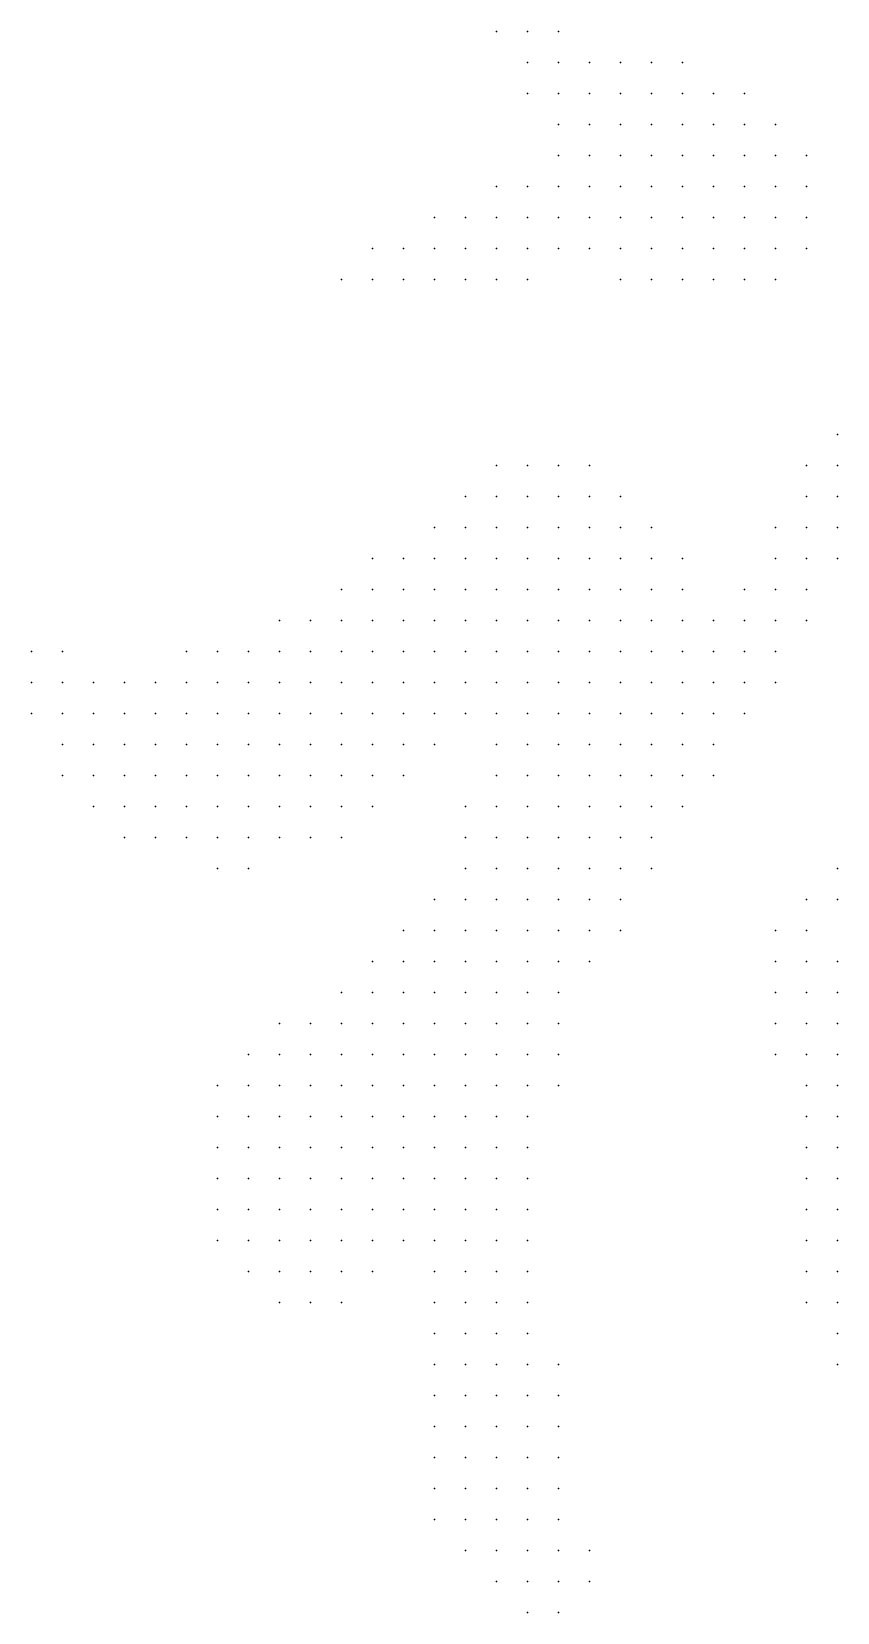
# Model space of a CAD drawing. Extents: x -6.6 to 6.5, y -11.7 to 11.6.
# Drawn here: x 0.97 to 3.57, y -11.7 to -6.6 of the extents above; entities that cross this region are included whole.
import ezdxf

# ---------------------------------------------------------------- set-up
doc = ezdxf.new("R2010")
doc.units = 0

msp = doc.modelspace()

# ---------------------------------------------------------------- linework, layer by layer
at = {"layer": 'Venus3D'}
for p in [(2.47, -6.6, -1.01), (2.47, -6.6, -0.88), (2.47, -6.6, -0.75), (2.47, -6.6, -0.62), (2.47, -6.6, -0.49), (2.57, -6.6, -1.01), (2.57, -6.6, -0.88), (2.57, -6.6, -0.75), (2.57, -6.6, -0.62), (2.57, -6.6, -0.49), (2.67, -6.6, -1.01), (2.67, -6.6, -0.88), (2.67, -6.6, -0.75), (2.67, -6.6, -0.62), (2.67, -6.6, -0.49), (2.57, -6.7, -1.01), (2.57, -6.7, -0.88), (2.57, -6.7, -0.75), (2.57, -6.7, -0.62), (2.57, -6.7, -0.49), (2.57, -6.7, -0.36), (2.67, -6.7, -1.01), (2.67, -6.7, -0.36), (2.77, -6.7, -1.01), (2.77, -6.7, -0.88), (2.77, -6.7, -0.75), (2.77, -6.7, -0.62), (2.77, -6.7, -0.49), (2.77, -6.7, -0.36), (2.87, -6.7, -1.01), (2.87, -6.7, -0.88), (2.87, -6.7, -0.75), (2.87, -6.7, -0.62), (2.87, -6.7, -0.49), (2.87, -6.7, -0.36), (2.97, -6.7, -1.01), (2.97, -6.7, -0.88), (2.97, -6.7, -0.75), (2.97, -6.7, -0.62), (2.97, -6.7, -0.49), (3.07, -6.7, -1.01), (3.07, -6.7, -0.88), (3.07, -6.7, -0.75), (3.07, -6.7, -0.62), (3.07, -6.7, -0.49), (2.57, -6.8, -1.01), (2.57, -6.8, -0.88), (2.57, -6.8, -0.75), (2.57, -6.8, -0.62), (2.57, -6.8, -0.49), (2.67, -6.8, -1.01), (2.67, -6.8, -0.36), (2.77, -6.8, -1.01), (2.77, -6.8, -0.36), (2.87, -6.8, -1.01), (2.87, -6.8, -0.36), (2.97, -6.8, -1.01), (2.97, -6.8, -0.36), (3.07, -6.8, -1.01), (3.07, -6.8, -0.36), (3.17, -6.8, -1.01), (3.17, -6.8, -0.88), (3.17, -6.8, -0.75), (3.17, -6.8, -0.62), (3.17, -6.8, -0.49), (3.17, -6.8, -0.36), (3.27, -6.8, -1.01), (3.27, -6.8, -0.88), (3.27, -6.8, -0.75), (3.27, -6.8, -0.62), (3.27, -6.8, -0.49), (2.67, -6.9, -1.01), (2.67, -6.9, -0.88), (2.67, -6.9, -0.75), (2.67, -6.9, -0.62), (2.67, -6.9, -0.49), (2.77, -6.9, -1.01), (2.77, -6.9, -0.36), (2.87, -6.9, -1.01), (2.87, -6.9, -0.36), (2.97, -6.9, -1.01), (2.97, -6.9, -0.36), (3.07, -6.9, -1.01), (3.07, -6.9, -0.36), (3.17, -6.9, -1.01), (3.17, -6.9, -0.36), (3.27, -6.9, -1.01), (3.27, -6.9, -0.36), (3.37, -6.9, -1.01), (3.37, -6.9, -0.88), (3.37, -6.9, -0.75), (3.37, -6.9, -0.62), (3.37, -6.9, -0.49), (3.37, -6.9, -0.36), (2.67, -7, -1.01), (2.67, -7, -0.88), (2.67, -7, -0.75), (2.67, -7, -0.62), (2.67, -7, -0.49), (2.77, -7, -1.01), (2.77, -7, -0.36), (2.87, -7, -1.01), (2.87, -7, -0.36), (2.97, -7, -1.01), (2.97, -7, -0.36), (3.07, -7, -1.01), (3.07, -7, -0.36), (3.17, -7, -1.01), (3.17, -7, -0.36), (3.27, -7, -1.01), (3.27, -7, -0.36), (3.37, -7, -1.01), (3.37, -7, -0.36), (3.47, -7, -1.01), (3.47, -7, -0.88), (3.47, -7, -0.75), (3.47, -7, -0.62), (3.47, -7, -0.49), (2.47, -7.1, -1.01), (2.47, -7.1, -0.88), (2.47, -7.1, -0.75), (2.47, -7.1, -0.62), (2.47, -7.1, -0.49), (2.57, -7.1, -1.01), (2.57, -7.1, -0.88), (2.57, -7.1, -0.75), (2.57, -7.1, -0.62), (2.57, -7.1, -0.49), (2.57, -7.1, -0.36), (2.67, -7.1, -1.01), (2.67, -7.1, -0.36), (2.77, -7.1, -1.01), (2.77, -7.1, -0.36), (2.87, -7.1, -1.01), (2.87, -7.1, -0.36), (2.97, -7.1, -1.01), (2.97, -7.1, -0.36), (3.07, -7.1, -1.01), (3.07, -7.1, -0.36), (3.17, -7.1, -1.01), (3.17, -7.1, -0.36), (3.27, -7.1, -1.01), (3.27, -7.1, -0.36), (3.37, -7.1, -1.01), (3.37, -7.1, -0.36), (3.47, -7.1, -1.01), (3.47, -7.1, -0.88), (3.47, -7.1, -0.75), (3.47, -7.1, -0.62), (3.47, -7.1, -0.49), (3.47, -7.1, -1.01), (3.47, -7.1, -0.36), (2.27, -7.2, -1.01), (2.27, -7.2, -0.88), (2.27, -7.2, -0.75), (2.27, -7.2, -0.62), (2.27, -7.2, -0.49), (2.37, -7.2, -1.01), (2.37, -7.2, -0.88), (2.37, -7.2, -0.75), (2.37, -7.2, -0.62), (2.37, -7.2, -0.49), (2.37, -7.2, -0.36), (2.47, -7.2, -1.01), (2.47, -7.2, -0.36), (2.57, -7.2, -1.01), (2.57, -7.2, -0.36), (2.67, -7.2, -1.01), (2.67, -7.2, -0.36), (2.77, -7.2, -1.01), (2.77, -7.2, -0.36), (2.87, -7.2, -1.01), (2.87, -7.2, -0.36), (2.97, -7.2, -1.01), (2.97, -7.2, -0.36), (3.07, -7.2, -1.01), (3.07, -7.2, -0.36), (3.17, -7.2, -1.01), (3.17, -7.2, -0.36), (3.27, -7.2, -1.01), (3.27, -7.2, -0.36), (3.37, -7.2, -1.01), (3.37, -7.2, -0.36), (3.47, -7.2, -1.01), (3.47, -7.2, -0.88), (3.47, -7.2, -0.75), (3.47, -7.2, -0.62), (3.47, -7.2, -0.49), (3.47, -7.2, -0.36), (2.07, -7.3, -1.01), (2.07, -7.3, -0.88), (2.07, -7.3, -0.75), (2.07, -7.3, -0.62), (2.07, -7.3, -0.49), (2.17, -7.3, -1.01), (2.17, -7.3, -0.88), (2.17, -7.3, -0.75), (2.17, -7.3, -0.62), (2.17, -7.3, -0.49), (2.17, -7.3, -0.36), (2.27, -7.3, -1.01), (2.27, -7.3, -0.36), (2.37, -7.3, -1.01), (2.37, -7.3, -0.36), (2.47, -7.3, -1.01), (2.47, -7.3, -0.36), (2.57, -7.3, -1.01), (2.57, -7.3, -0.36), (2.67, -7.3, -1.01), (2.67, -7.3, -0.36), (2.67, -7.3, -1.01), (2.67, -7.3, -0.88), (2.67, -7.3, -0.75), (2.67, -7.3, -0.62), (2.67, -7.3, -0.49), (2.77, -7.3, -1.01), (2.77, -7.3, -0.88), (2.77, -7.3, -0.75), (2.77, -7.3, -0.62), (2.77, -7.3, -0.49), (2.77, -7.3, -0.36), (2.87, -7.3, -1.01), (2.87, -7.3, -0.36), (2.97, -7.3, -1.01), (2.97, -7.3, -0.36), (3.07, -7.3, -1.01), (3.07, -7.3, -0.36), (3.17, -7.3, -1.01), (3.17, -7.3, -0.36), (3.27, -7.3, -1.01), (3.27, -7.3, -0.36), (3.37, -7.3, -1.01), (3.37, -7.3, -0.36), (3.47, -7.3, -1.01), (3.47, -7.3, -0.36), (3.47, -7.3, -1.01), (3.47, -7.3, -0.88), (3.47, -7.3, -0.75), (3.47, -7.3, -0.62), (3.47, -7.3, -0.49), (1.97, -7.4, -1.01), (1.97, -7.4, -0.88), (1.97, -7.4, -0.75), (1.97, -7.4, -0.62), (1.97, -7.4, -0.49), (2.07, -7.4, -1.01), (2.07, -7.4, -0.88), (2.07, -7.4, -0.75), (2.07, -7.4, -0.62), (2.07, -7.4, -0.49), (2.17, -7.4, -1.01), (2.17, -7.4, -0.88), (2.17, -7.4, -0.75), (2.17, -7.4, -0.62), (2.17, -7.4, -0.49), (2.27, -7.4, -1.01), (2.27, -7.4, -0.88), (2.27, -7.4, -0.75), (2.27, -7.4, -0.62), (2.27, -7.4, -0.49), (2.37, -7.4, -1.01), (2.37, -7.4, -0.88), (2.37, -7.4, -0.75), (2.37, -7.4, -0.62), (2.37, -7.4, -0.49), (2.47, -7.4, -1.01), (2.47, -7.4, -0.88), (2.47, -7.4, -0.75), (2.47, -7.4, -0.62), (2.47, -7.4, -0.49), (2.57, -7.4, -1.01), (2.57, -7.4, -0.88), (2.57, -7.4, -0.75), (2.57, -7.4, -0.62), (2.57, -7.4, -0.49), (2.87, -7.4, -1.01), (2.87, -7.4, -0.88), (2.87, -7.4, -0.75), (2.87, -7.4, -0.62), (2.87, -7.4, -0.49), (2.97, -7.4, -1.01), (2.97, -7.4, -0.88), (2.97, -7.4, -0.75), (2.97, -7.4, -0.62), (2.97, -7.4, -0.49), (3.07, -7.4, -1.01), (3.07, -7.4, -0.88), (3.07, -7.4, -0.75), (3.07, -7.4, -0.62), (3.07, -7.4, -0.49), (3.17, -7.4, -1.01), (3.17, -7.4, -0.88), (3.17, -7.4, -0.75), (3.17, -7.4, -0.62), (3.17, -7.4, -0.49), (3.27, -7.4, -1.01), (3.27, -7.4, -0.88), (3.27, -7.4, -0.75), (3.27, -7.4, -0.62), (3.27, -7.4, -0.49), (3.27, -7.4, -0.36), (3.37, -7.4, -1.01), (3.37, -7.4, -0.88), (3.37, -7.4, -0.75), (3.37, -7.4, -0.62), (3.37, -7.4, -0.49), (3.57, -7.9, -1.01), (3.57, -7.9, -0.88), (3.57, -7.9, -0.75), (3.57, -7.9, -0.62), (3.57, -7.9, -0.49), (2.47, -8, -1.01), (2.47, -8, -0.88), (2.47, -8, -0.75), (2.47, -8, -0.62), (2.47, -8, -0.49), (2.57, -8, -1.01), (2.57, -8, -0.88), (2.57, -8, -0.75), (2.57, -8, -0.62), (2.57, -8, -0.49), (2.57, -8, -0.36), (2.67, -8, -1.01), (2.67, -8, -0.88), (2.67, -8, -0.75), (2.67, -8, -0.62), (2.67, -8, -0.49), (2.67, -8, -0.36), (2.77, -8, -1.01), (2.77, -8, -0.88), (2.77, -8, -0.75), (2.77, -8, -0.62), (2.77, -8, -0.49), (3.47, -8, -1.01), (3.47, -8, -0.88), (3.47, -8, -0.75), (3.47, -8, -0.62), (3.47, -8, -0.49), (3.57, -8, -1.01), (3.57, -8, -0.36), (2.37, -8.1, -1.01), (2.37, -8.1, -0.88), (2.37, -8.1, -0.75), (2.37, -8.1, -0.62), (2.37, -8.1, -0.49), (2.37, -8.1, -0.36), (2.47, -8.1, -1.01), (2.47, -8.1, -0.36), (2.57, -8.1, -1.01), (2.57, -8.1, -0.36), (2.67, -8.1, -1.01), (2.67, -8.1, -0.36), (2.77, -8.1, -1.01), (2.77, -8.1, -0.36), (2.87, -8.1, -1.01), (2.87, -8.1, -0.88), (2.87, -8.1, -0.75), (2.87, -8.1, -0.62), (2.87, -8.1, -0.49), (2.87, -8.1, -0.36), (3.47, -8.1, -1.01), (3.47, -8.1, -0.88), (3.47, -8.1, -0.75), (3.47, -8.1, -0.62), (3.47, -8.1, -0.49), (3.47, -8.1, -0.36), (3.57, -8.1, -1.01), (3.57, -8.1, -0.88), (3.57, -8.1, -0.75), (3.57, -8.1, -0.62), (3.57, -8.1, -0.49), (3.57, -8.1, -0.36), (2.27, -8.2, -1.01), (2.27, -8.2, -0.88), (2.27, -8.2, -0.75), (2.27, -8.2, -0.62), (2.27, -8.2, -0.49), (2.27, -8.2, -0.36), (2.37, -8.2, -1.01), (2.37, -8.2, -0.36), (2.47, -8.2, -1.01), (2.47, -8.2, -0.36), (2.57, -8.2, -1.01), (2.57, -8.2, -0.36), (2.67, -8.2, -1.01), (2.67, -8.2, -0.36), (2.77, -8.2, -1.01), (2.77, -8.2, -0.36), (2.87, -8.2, -1.01), (2.87, -8.2, -0.36), (2.97, -8.2, -1.01), (2.97, -8.2, -0.88), (2.97, -8.2, -0.75), (2.97, -8.2, -0.62), (2.97, -8.2, -0.49), (2.97, -8.2, -0.36), (3.37, -8.2, -1.01), (3.37, -8.2, -0.88), (3.37, -8.2, -0.75), (3.37, -8.2, -0.62), (3.37, -8.2, -0.49), (3.47, -8.2, -1.01), (3.47, -8.2, -0.36), (3.57, -8.2, -1.01), (3.57, -8.2, -0.88), (3.57, -8.2, -0.75), (3.57, -8.2, -0.62), (3.57, -8.2, -0.49), (2.07, -8.3, -1.01), (2.07, -8.3, -0.88), (2.07, -8.3, -0.75), (2.07, -8.3, -0.62), (2.07, -8.3, -0.49), (2.17, -8.3, -1.01), (2.17, -8.3, -0.88), (2.17, -8.3, -0.75), (2.17, -8.3, -0.62), (2.17, -8.3, -0.49), (2.17, -8.3, -1.01), (2.17, -8.3, -0.36), (2.27, -8.3, -1.01), (2.27, -8.3, -0.36), (2.37, -8.3, -1.01), (2.37, -8.3, -0.36), (2.47, -8.3, -1.01), (2.47, -8.3, -0.36), (2.57, -8.3, -1.01), (2.57, -8.3, -0.36), (2.67, -8.3, -1.01), (2.67, -8.3, -0.36), (2.77, -8.3, -1.01), (2.77, -8.3, -0.36), (2.87, -8.3, -1.01), (2.87, -8.3, -0.36), (2.97, -8.3, -1.01), (2.97, -8.3, -0.36), (3.07, -8.3, -1.01), (3.07, -8.3, -0.88), (3.07, -8.3, -0.75), (3.07, -8.3, -0.62), (3.07, -8.3, -0.49), (3.37, -8.3, -1.01), (3.37, -8.3, -0.88), (3.37, -8.3, -0.75), (3.37, -8.3, -0.62), (3.37, -8.3, -0.49), (3.37, -8.3, -0.36), (3.47, -8.3, -1.01), (3.47, -8.3, -0.36), (3.57, -8.3, -1.01), (3.57, -8.3, -0.88), (3.57, -8.3, -0.75), (3.57, -8.3, -0.62), (3.57, -8.3, -0.49), (1.97, -8.4, -1.01), (1.97, -8.4, -0.88), (1.97, -8.4, -0.75), (1.97, -8.4, -0.62), (1.97, -8.4, -0.49), (2.07, -8.4, -1.01), (2.07, -8.4, -0.36), (2.17, -8.4, -1.01), (2.17, -8.4, -0.36), (2.27, -8.4, -1.01), (2.27, -8.4, -0.36), (2.37, -8.4, -1.01), (2.37, -8.4, -0.36), (2.47, -8.4, -1.01), (2.47, -8.4, -0.36), (2.57, -8.4, -1.01), (2.57, -8.4, -0.36), (2.67, -8.4, -1.01), (2.67, -8.4, -0.36), (2.77, -8.4, -1.01), (2.77, -8.4, -0.36), (2.87, -8.4, -1.01), (2.87, -8.4, -0.36), (2.97, -8.4, -1.01), (2.97, -8.4, -0.36), (3.07, -8.4, -1.01), (3.07, -8.4, -0.88), (3.07, -8.4, -0.75), (3.07, -8.4, -0.62), (3.07, -8.4, -0.49), (3.07, -8.4, -0.36), (3.27, -8.4, -1.01), (3.27, -8.4, -0.88), (3.27, -8.4, -0.75), (3.27, -8.4, -0.62), (3.27, -8.4, -0.49), (3.27, -8.4, -0.36), (3.37, -8.4, -1.01), (3.37, -8.4, -0.36), (3.47, -8.4, -1.01), (3.47, -8.4, -0.36), (3.47, -8.4, -1.01), (3.47, -8.4, -0.88), (3.47, -8.4, -0.75), (3.47, -8.4, -0.62), (3.47, -8.4, -0.49), (1.77, -8.5, -1.01), (1.77, -8.5, -0.88), (1.77, -8.5, -0.75), (1.77, -8.5, -0.62), (1.77, -8.5, -0.49), (1.87, -8.5, -1.01), (1.87, -8.5, -0.88), (1.87, -8.5, -0.75), (1.87, -8.5, -0.62), (1.87, -8.5, -0.49), (1.87, -8.5, -0.36), (1.97, -8.5, -1.01), (1.97, -8.5, -0.36), (2.07, -8.5, -1.01), (2.07, -8.5, -0.36), (2.17, -8.5, -1.01), (2.17, -8.5, -0.36), (2.27, -8.5, -1.01), (2.27, -8.5, -0.36), (2.37, -8.5, -1.01), (2.37, -8.5, -0.36), (2.47, -8.5, -1.01), (2.47, -8.5, -0.36), (2.57, -8.5, -1.01), (2.57, -8.5, -0.36), (2.67, -8.5, -1.01), (2.67, -8.5, -0.36), (2.77, -8.5, -1.01), (2.77, -8.5, -0.36), (2.87, -8.5, -1.01), (2.87, -8.5, -0.36), (2.97, -8.5, -1.01), (2.97, -8.5, -0.36), (3.07, -8.5, -1.01), (3.07, -8.5, -0.88), (3.07, -8.5, -0.75), (3.07, -8.5, -0.62), (3.07, -8.5, -0.49), (3.07, -8.5, -0.36), (3.17, -8.5, -1.01), (3.17, -8.5, -0.88), (3.17, -8.5, -0.75), (3.17, -8.5, -0.62), (3.17, -8.5, -0.49), (3.27, -8.5, -1.01), (3.27, -8.5, -0.36), (3.37, -8.5, -1.01), (3.37, -8.5, -0.36), (3.47, -8.5, -1.01), (3.47, -8.5, -0.88), (3.47, -8.5, -0.75), (3.47, -8.5, -0.62), (3.47, -8.5, -0.49), (0.97, -8.6, -1.01), (0.97, -8.6, -0.88), (0.97, -8.6, -0.75), (0.97, -8.6, -0.62), (0.97, -8.6, -0.49), (0.97, -8.6, -0.36), (1.07, -8.6, -1.01), (1.07, -8.6, -0.88), (1.07, -8.6, -0.75), (1.07, -8.6, -0.62), (1.07, -8.6, -0.49), (1.47, -8.6, -1.01), (1.47, -8.6, -0.88), (1.47, -8.6, -0.75), (1.47, -8.6, -0.62), (1.47, -8.6, -0.49), (1.57, -8.6, -1.01), (1.57, -8.6, -0.88), (1.57, -8.6, -0.75), (1.57, -8.6, -0.62), (1.57, -8.6, -0.49), (1.67, -8.6, -1.01), (1.67, -8.6, -0.88), (1.67, -8.6, -0.75), (1.67, -8.6, -0.62), (1.67, -8.6, -0.49), (1.67, -8.6, -0.36), (1.77, -8.6, -1.01), (1.77, -8.6, -0.36), (1.87, -8.6, -1.01), (1.87, -8.6, -0.36), (1.97, -8.6, -1.01), (1.97, -8.6, -0.36), (2.07, -8.6, -1.01), (2.07, -8.6, -0.36), (2.17, -8.6, -1.01), (2.17, -8.6, -0.36), (2.27, -8.6, -1.01), (2.27, -8.6, -0.36), (2.37, -8.6, -1.01), (2.37, -8.6, -0.36), (2.47, -8.6, -1.01), (2.47, -8.6, -0.36), (2.57, -8.6, -1.01), (2.57, -8.6, -0.36), (2.67, -8.6, -1.01), (2.67, -8.6, -0.36), (2.77, -8.6, -1.01), (2.77, -8.6, -0.36), (2.87, -8.6, -1.01), (2.87, -8.6, -0.36), (2.97, -8.6, -1.01), (2.97, -8.6, -0.36), (3.07, -8.6, -1.01), (3.07, -8.6, -0.36), (3.17, -8.6, -1.01), (3.17, -8.6, -0.36), (3.27, -8.6, -1.01), (3.27, -8.6, -0.36), (3.37, -8.6, -1.01), (3.37, -8.6, -0.88), (3.37, -8.6, -0.75), (3.37, -8.6, -0.62), (3.37, -8.6, -0.49), (3.37, -8.6, -0.36), (0.97, -8.7, -1.01), (0.97, -8.7, -0.88), (0.97, -8.7, -0.75), (0.97, -8.7, -0.62), (0.97, -8.7, -0.49), (0.97, -8.7, -0.36), (1.07, -8.7, -1.01), (1.07, -8.7, -0.36), (1.17, -8.7, -1.01), (1.17, -8.7, -0.88), (1.17, -8.7, -0.75), (1.17, -8.7, -0.62), (1.17, -8.7, -0.49), (1.17, -8.7, -0.36), (1.27, -8.7, -1.01), (1.27, -8.7, -0.88), (1.27, -8.7, -0.75), (1.27, -8.7, -0.62), (1.27, -8.7, -0.49), (1.37, -8.7, -1.01), (1.37, -8.7, -0.88), (1.37, -8.7, -0.75), (1.37, -8.7, -0.62), (1.37, -8.7, -0.49), (1.37, -8.7, -0.36), (1.47, -8.7, -1.01), (1.47, -8.7, -0.36), (1.57, -8.7, -1.01), (1.57, -8.7, -0.36), (1.67, -8.7, -1.01), (1.67, -8.7, -0.36), (1.77, -8.7, -1.01), (1.77, -8.7, -0.36), (1.87, -8.7, -1.01), (1.87, -8.7, -0.36), (1.97, -8.7, -1.01), (1.97, -8.7, -0.36), (2.07, -8.7, -1.01), (2.07, -8.7, -0.36), (2.17, -8.7, -1.01), (2.17, -8.7, -0.36), (2.27, -8.7, -1.01), (2.27, -8.7, -0.36), (2.37, -8.7, -1.01), (2.37, -8.7, -0.36), (2.47, -8.7, -1.01), (2.47, -8.7, -0.88), (2.47, -8.7, -0.75), (2.47, -8.7, -0.62), (2.47, -8.7, -0.49), (2.47, -8.7, -0.36), (2.57, -8.7, -1.01), (2.57, -8.7, -0.36), (2.67, -8.7, -1.01), (2.67, -8.7, -0.36), (2.77, -8.7, -1.01), (2.77, -8.7, -0.36), (2.87, -8.7, -1.01), (2.87, -8.7, -0.36), (2.97, -8.7, -1.01), (2.97, -8.7, -0.36), (3.07, -8.7, -1.01), (3.07, -8.7, -0.36), (3.17, -8.7, -1.01), (3.17, -8.7, -0.36), (3.27, -8.7, -1.01), (3.27, -8.7, -0.36), (3.37, -8.7, -1.01), (3.37, -8.7, -0.88), (3.37, -8.7, -0.75), (3.37, -8.7, -0.62), (3.37, -8.7, -0.49), (0.97, -8.8, -1.01), (0.97, -8.8, -0.88), (0.97, -8.8, -0.75), (0.97, -8.8, -0.62), (0.97, -8.8, -0.49), (1.07, -8.8, -1.01), (1.07, -8.8, -0.36), (1.17, -8.8, -1.01), (1.17, -8.8, -0.36), (1.27, -8.8, -1.01), (1.27, -8.8, -0.36), (1.37, -8.8, -1.01), (1.37, -8.8, -0.36), (1.47, -8.8, -1.01), (1.47, -8.8, -0.36), (1.57, -8.8, -1.01), (1.57, -8.8, -0.36), (1.67, -8.8, -1.01), (1.67, -8.8, -0.36), (1.77, -8.8, -1.01), (1.77, -8.8, -0.36), (1.87, -8.8, -1.01), (1.87, -8.8, -0.36), (1.97, -8.8, -1.01), (1.97, -8.8, -0.36), (2.07, -8.8, -1.01), (2.07, -8.8, -0.36), (2.17, -8.8, -1.01), (2.17, -8.8, -0.36), (2.27, -8.8, -1.01), (2.27, -8.8, -0.36), (2.37, -8.8, -1.01), (2.37, -8.8, -0.88), (2.37, -8.8, -0.75), (2.37, -8.8, -0.62), (2.37, -8.8, -0.49), (2.37, -8.8, -0.36), (2.47, -8.8, -1.01), (2.47, -8.8, -0.36), (2.47, -8.8, -1.01), (2.47, -8.8, -0.88), (2.47, -8.8, -0.75), (2.47, -8.8, -0.62), (2.47, -8.8, -0.49), (2.57, -8.8, -1.01), (2.57, -8.8, -0.36), (2.67, -8.8, -1.01), (2.67, -8.8, -0.36), (2.77, -8.8, -1.01), (2.77, -8.8, -0.36), (2.87, -8.8, -1.01), (2.87, -8.8, -0.36), (2.97, -8.8, -1.01), (2.97, -8.8, -0.36), (3.07, -8.8, -1.01), (3.07, -8.8, -0.36), (3.17, -8.8, -1.01), (3.17, -8.8, -0.36), (3.27, -8.8, -1.01), (3.27, -8.8, -0.88), (3.27, -8.8, -0.75), (3.27, -8.8, -0.62), (3.27, -8.8, -0.49), (1.07, -8.9, -1.01), (1.07, -8.9, -0.88), (1.07, -8.9, -0.75), (1.07, -8.9, -0.62), (1.07, -8.9, -0.49), (1.07, -8.9, -0.36), (1.17, -8.9, -1.01), (1.17, -8.9, -0.36), (1.27, -8.9, -1.01), (1.27, -8.9, -0.36), (1.37, -8.9, -1.01), (1.37, -8.9, -0.36), (1.47, -8.9, -1.01), (1.47, -8.9, -0.36), (1.57, -8.9, -1.01), (1.57, -8.9, -0.36), (1.67, -8.9, -1.01), (1.67, -8.9, -0.36), (1.77, -8.9, -1.01), (1.77, -8.9, -0.36), (1.87, -8.9, -1.01), (1.87, -8.9, -0.36), (1.97, -8.9, -1.01), (1.97, -8.9, -0.36), (2.07, -8.9, -1.01), (2.07, -8.9, -0.36), (2.17, -8.9, -1.01), (2.17, -8.9, -0.36), (2.27, -8.9, -1.01), (2.27, -8.9, -0.88), (2.27, -8.9, -0.75), (2.27, -8.9, -0.62), (2.27, -8.9, -0.49), (2.27, -8.9, -0.36), (2.47, -8.9, -1.01), (2.47, -8.9, -0.88), (2.47, -8.9, -0.75), (2.47, -8.9, -0.62), (2.47, -8.9, -0.49), (2.47, -8.9, -0.36), (2.57, -8.9, -1.01), (2.57, -8.9, -0.36), (2.67, -8.9, -1.01), (2.67, -8.9, -0.36), (2.77, -8.9, -1.01), (2.77, -8.9, -0.36), (2.87, -8.9, -1.01), (2.87, -8.9, -0.36), (2.97, -8.9, -1.01), (2.97, -8.9, -0.36), (3.07, -8.9, -1.01), (3.07, -8.9, -0.36), (3.17, -8.9, -1.01), (3.17, -8.9, -0.88), (3.17, -8.9, -0.75), (3.17, -8.9, -0.62), (3.17, -8.9, -0.49), (3.17, -8.9, -0.36), (1.07, -9, -1.01), (1.07, -9, -0.88), (1.07, -9, -0.75), (1.07, -9, -0.62), (1.07, -9, -0.49), (1.17, -9, -1.01), (1.17, -9, -0.36), (1.27, -9, -1.01), (1.27, -9, -0.36), (1.37, -9, -1.01), (1.37, -9, -0.36), (1.47, -9, -1.01), (1.47, -9, -0.36), (1.57, -9, -1.01), (1.57, -9, -0.36), (1.67, -9, -1.01), (1.67, -9, -0.36), (1.77, -9, -1.01), (1.77, -9, -0.36), (1.87, -9, -1.01), (1.87, -9, -0.36), (1.97, -9, -1.01), (1.97, -9, -0.36), (2.07, -9, -1.01), (2.07, -9, -0.36), (2.17, -9, -1.01), (2.17, -9, -0.88), (2.17, -9, -0.75), (2.17, -9, -0.62), (2.17, -9, -0.49), (2.47, -9, -1.01), (2.47, -9, -0.36), (2.47, -9, -1.01), (2.47, -9, -0.88), (2.47, -9, -0.75), (2.47, -9, -0.62), (2.47, -9, -0.49), (2.57, -9, -1.01), (2.57, -9, -0.36), (2.67, -9, -1.01), (2.67, -9, -0.36), (2.77, -9, -1.01), (2.77, -9, -0.36), (2.87, -9, -1.01), (2.87, -9, -0.36), (2.97, -9, -1.01), (2.97, -9, -0.36), (3.07, -9, -1.01), (3.07, -9, -0.36), (3.17, -9, -1.01), (3.17, -9, -0.88), (3.17, -9, -0.75), (3.17, -9, -0.62), (3.17, -9, -0.49), (1.17, -9.1, -1.01), (1.17, -9.1, -0.88), (1.17, -9.1, -0.75), (1.17, -9.1, -0.62), (1.17, -9.1, -0.49), (1.17, -9.1, -0.36), (1.27, -9.1, -1.01), (1.27, -9.1, -0.36), (1.37, -9.1, -1.01), (1.37, -9.1, -0.36), (1.47, -9.1, -1.01), (1.47, -9.1, -0.36), (1.57, -9.1, -1.01), (1.57, -9.1, -0.36), (1.67, -9.1, -1.01), (1.67, -9.1, -0.36), (1.77, -9.1, -1.01), (1.77, -9.1, -0.36), (1.87, -9.1, -1.01), (1.87, -9.1, -0.36), (1.97, -9.1, -1.01), (1.97, -9.1, -0.36), (2.07, -9.1, -1.01), (2.07, -9.1, -0.88), (2.07, -9.1, -0.75), (2.07, -9.1, -0.62), (2.07, -9.1, -0.49), (2.07, -9.1, -0.36), (2.37, -9.1, -1.01), (2.37, -9.1, -0.88), (2.37, -9.1, -0.75), (2.37, -9.1, -0.62), (2.37, -9.1, -0.49), (2.47, -9.1, -1.01), (2.47, -9.1, -0.36), (2.57, -9.1, -1.01), (2.57, -9.1, -0.36), (2.67, -9.1, -1.01), (2.67, -9.1, -0.36), (2.77, -9.1, -1.01), (2.77, -9.1, -0.36), (2.87, -9.1, -1.01), (2.87, -9.1, -0.36), (2.97, -9.1, -1.01), (2.97, -9.1, -0.36), (3.07, -9.1, -1.01), (3.07, -9.1, -0.88), (3.07, -9.1, -0.75), (3.07, -9.1, -0.62), (3.07, -9.1, -0.49), (3.07, -9.1, -0.36), (1.27, -9.2, -1.01), (1.27, -9.2, -0.88), (1.27, -9.2, -0.75), (1.27, -9.2, -0.62), (1.27, -9.2, -0.49), (1.37, -9.2, -1.01), (1.37, -9.2, -0.88), (1.37, -9.2, -0.75), (1.37, -9.2, -0.62), (1.37, -9.2, -0.49), (1.37, -9.2, -0.36), (1.47, -9.2, -1.01), (1.47, -9.2, -0.88), (1.47, -9.2, -0.75), (1.47, -9.2, -0.62), (1.47, -9.2, -0.49), (1.47, -9.2, -0.36), (1.57, -9.2, -1.01), (1.57, -9.2, -0.36), (1.67, -9.2, -1.01), (1.67, -9.2, -0.36), (1.77, -9.2, -1.01), (1.77, -9.2, -0.88), (1.77, -9.2, -0.75), (1.77, -9.2, -0.62), (1.77, -9.2, -0.49), (1.77, -9.2, -1.01), (1.77, -9.2, -0.36), (1.87, -9.2, -1.01), (1.87, -9.2, -0.88), (1.87, -9.2, -0.75), (1.87, -9.2, -0.62), (1.87, -9.2, -0.49), (1.87, -9.2, -1.01), (1.87, -9.2, -0.36), (1.97, -9.2, -1.01), (1.97, -9.2, -0.88), (1.97, -9.2, -0.75), (1.97, -9.2, -0.62), (1.97, -9.2, -0.49), (2.37, -9.2, -1.01), (2.37, -9.2, -0.88), (2.37, -9.2, -0.75), (2.37, -9.2, -0.62), (2.37, -9.2, -0.49), (2.47, -9.2, -1.01), (2.47, -9.2, -0.36), (2.57, -9.2, -1.01), (2.57, -9.2, -0.36), (2.67, -9.2, -1.01), (2.67, -9.2, -0.36), (2.77, -9.2, -1.01), (2.77, -9.2, -0.36), (2.87, -9.2, -1.01), (2.87, -9.2, -0.36), (2.97, -9.2, -1.01), (2.97, -9.2, -0.88), (2.97, -9.2, -0.75), (2.97, -9.2, -0.62), (2.97, -9.2, -0.49), (2.97, -9.2, -0.36), (1.57, -9.3, -1.01), (1.57, -9.3, -0.88), (1.57, -9.3, -0.75), (1.57, -9.3, -0.62), (1.57, -9.3, -0.49), (1.67, -9.3, -1.01), (1.67, -9.3, -0.88), (1.67, -9.3, -0.75), (1.67, -9.3, -0.62), (1.67, -9.3, -0.49), (2.37, -9.3, -1.01), (2.37, -9.3, -0.36), (2.37, -9.3, -1.01), (2.37, -9.3, -0.88), (2.37, -9.3, -0.75), (2.37, -9.3, -0.62), (2.37, -9.3, -0.49), (2.47, -9.3, -1.01), (2.47, -9.3, -0.36), (2.57, -9.3, -1.01), (2.57, -9.3, -0.36), (2.67, -9.3, -1.01), (2.67, -9.3, -0.36), (2.77, -9.3, -1.01), (2.77, -9.3, -0.36), (2.87, -9.3, -1.01), (2.87, -9.3, -0.36), (2.97, -9.3, -1.01), (2.97, -9.3, -0.88), (2.97, -9.3, -0.75), (2.97, -9.3, -0.62), (2.97, -9.3, -0.49), (3.57, -9.3, -1.01), (3.57, -9.3, -0.88), (3.57, -9.3, -0.75), (3.57, -9.3, -0.62), (3.57, -9.3, -0.49), (3.57, -9.3, -1.01), (3.57, -9.3, -0.36), (2.27, -9.4, -1.01), (2.27, -9.4, -0.88), (2.27, -9.4, -0.75), (2.27, -9.4, -0.62), (2.27, -9.4, -0.49), (2.37, -9.4, -1.01), (2.37, -9.4, -0.36), (2.47, -9.4, -1.01), (2.47, -9.4, -0.36), (2.57, -9.4, -1.01), (2.57, -9.4, -0.36), (2.67, -9.4, -1.01), (2.67, -9.4, -0.36), (2.77, -9.4, -1.01), (2.77, -9.4, -0.36), (2.87, -9.4, -1.01), (2.87, -9.4, -0.88), (2.87, -9.4, -0.75), (2.87, -9.4, -0.62), (2.87, -9.4, -0.49), (2.87, -9.4, -0.36), (3.47, -9.4, -1.01), (3.47, -9.4, -0.36), (3.47, -9.4, -1.01), (3.47, -9.4, -0.88), (3.47, -9.4, -0.75), (3.47, -9.4, -0.62), (3.47, -9.4, -0.49), (3.57, -9.4, -1.01), (3.57, -9.4, -0.88), (3.57, -9.4, -0.75), (3.57, -9.4, -0.62), (3.57, -9.4, -0.49), (2.17, -9.5, -1.01), (2.17, -9.5, -0.88), (2.17, -9.5, -0.75), (2.17, -9.5, -0.62), (2.17, -9.5, -0.49), (2.27, -9.5, -1.01), (2.27, -9.5, -0.36), (2.37, -9.5, -1.01), (2.37, -9.5, -0.36), (2.47, -9.5, -1.01), (2.47, -9.5, -0.36), (2.57, -9.5, -1.01), (2.57, -9.5, -0.36), (2.67, -9.5, -1.01), (2.67, -9.5, -0.36), (2.77, -9.5, -1.01), (2.77, -9.5, -0.36), (2.87, -9.5, -1.01), (2.87, -9.5, -0.88), (2.87, -9.5, -0.75), (2.87, -9.5, -0.62), (2.87, -9.5, -0.49), (3.37, -9.5, -1.01), (3.37, -9.5, -0.36), (3.37, -9.5, -1.01), (3.37, -9.5, -0.88), (3.37, -9.5, -0.75), (3.37, -9.5, -0.62), (3.37, -9.5, -0.49), (3.47, -9.5, -1.01), (3.47, -9.5, -0.36), (3.47, -9.5, -1.01), (3.47, -9.5, -0.88), (3.47, -9.5, -0.75), (3.47, -9.5, -0.62), (3.47, -9.5, -0.49), (2.07, -9.6, -1.01), (2.07, -9.6, -0.88), (2.07, -9.6, -0.75), (2.07, -9.6, -0.62), (2.07, -9.6, -0.49), (2.17, -9.6, -1.01), (2.17, -9.6, -0.36), (2.27, -9.6, -1.01), (2.27, -9.6, -0.36), (2.37, -9.6, -1.01), (2.37, -9.6, -0.36), (2.47, -9.6, -1.01), (2.47, -9.6, -0.36), (2.57, -9.6, -1.01), (2.57, -9.6, -0.36), (2.67, -9.6, -1.01), (2.67, -9.6, -0.36), (2.77, -9.6, -1.01), (2.77, -9.6, -0.88), (2.77, -9.6, -0.75), (2.77, -9.6, -0.62), (2.77, -9.6, -0.49), (3.37, -9.6, -1.01), (3.37, -9.6, -0.88), (3.37, -9.6, -0.75), (3.37, -9.6, -0.62), (3.37, -9.6, -0.49), (3.37, -9.6, -0.36), (3.47, -9.6, -1.01), (3.47, -9.6, -0.36), (3.57, -9.6, -1.01), (3.57, -9.6, -0.36), (3.57, -9.6, -1.01), (3.57, -9.6, -0.88), (3.57, -9.6, -0.75), (3.57, -9.6, -0.62), (3.57, -9.6, -0.49), (1.97, -9.7, -1.01), (1.97, -9.7, -0.88), (1.97, -9.7, -0.75), (1.97, -9.7, -0.62), (1.97, -9.7, -0.49), (1.97, -9.7, -0.36), (2.07, -9.7, -1.01), (2.07, -9.7, -0.36), (2.17, -9.7, -1.01), (2.17, -9.7, -0.36), (2.27, -9.7, -1.01), (2.27, -9.7, -0.36), (2.37, -9.7, -1.01), (2.37, -9.7, -0.36), (2.47, -9.7, -1.01), (2.47, -9.7, -0.36), (2.57, -9.7, -1.01), (2.57, -9.7, -0.36), (2.67, -9.7, -1.01), (2.67, -9.7, -0.88), (2.67, -9.7, -0.75), (2.67, -9.7, -0.62), (2.67, -9.7, -0.49), (2.67, -9.7, -0.36), (3.37, -9.7, -1.01), (3.37, -9.7, -0.88), (3.37, -9.7, -0.75), (3.37, -9.7, -0.62), (3.37, -9.7, -0.49), (3.47, -9.7, -1.01), (3.47, -9.7, -0.36), (3.57, -9.7, -1.01), (3.57, -9.7, -0.36), (1.77, -9.8, -1.01), (1.77, -9.8, -0.88), (1.77, -9.8, -0.75), (1.77, -9.8, -0.62), (1.77, -9.8, -0.49), (1.87, -9.8, -1.01), (1.87, -9.8, -0.88), (1.87, -9.8, -0.75), (1.87, -9.8, -0.62), (1.87, -9.8, -0.49), (1.87, -9.8, -0.36), (1.97, -9.8, -1.01), (1.97, -9.8, -0.36), (2.07, -9.8, -1.01), (2.07, -9.8, -0.36), (2.17, -9.8, -1.01), (2.17, -9.8, -0.36), (2.27, -9.8, -1.01), (2.27, -9.8, -0.36), (2.37, -9.8, -1.01), (2.37, -9.8, -0.36), (2.47, -9.8, -1.01), (2.47, -9.8, -0.36), (2.57, -9.8, -1.01), (2.57, -9.8, -0.36), (2.67, -9.8, -1.01), (2.67, -9.8, -0.88), (2.67, -9.8, -0.75), (2.67, -9.8, -0.62), (2.67, -9.8, -0.49), (3.37, -9.8, -1.01), (3.37, -9.8, -0.88), (3.37, -9.8, -0.75), (3.37, -9.8, -0.62), (3.37, -9.8, -0.49), (3.47, -9.8, -1.01), (3.47, -9.8, -0.36), (3.57, -9.8, -1.01), (3.57, -9.8, -0.36), (1.67, -9.9, -1.01), (1.67, -9.9, -0.88), (1.67, -9.9, -0.75), (1.67, -9.9, -0.62), (1.67, -9.9, -0.49), (1.67, -9.9, -0.36), (1.77, -9.9, -1.01), (1.77, -9.9, -0.36), (1.87, -9.9, -1.01), (1.87, -9.9, -0.36), (1.97, -9.9, -1.01), (1.97, -9.9, -0.36), (2.07, -9.9, -1.01), (2.07, -9.9, -0.36), (2.17, -9.9, -1.01), (2.17, -9.9, -0.36), (2.27, -9.9, -1.01), (2.27, -9.9, -0.36), (2.37, -9.9, -1.01), (2.37, -9.9, -0.36), (2.47, -9.9, -1.01), (2.47, -9.9, -0.36), (2.57, -9.9, -1.01), (2.57, -9.9, -0.36), (2.67, -9.9, -1.01), (2.67, -9.9, -0.88), (2.67, -9.9, -0.75), (2.67, -9.9, -0.62), (2.67, -9.9, -0.49), (3.37, -9.9, -1.01), (3.37, -9.9, -0.88), (3.37, -9.9, -0.75), (3.37, -9.9, -0.62), (3.37, -9.9, -0.49), (3.47, -9.9, -1.01), (3.47, -9.9, -0.36), (3.57, -9.9, -1.01), (3.57, -9.9, -0.36), (1.57, -10, -1.01), (1.57, -10, -0.88), (1.57, -10, -0.75), (1.57, -10, -0.62), (1.57, -10, -0.49), (1.67, -10, -1.01), (1.67, -10, -0.36), (1.77, -10, -1.01), (1.77, -10, -0.36), (1.87, -10, -1.01), (1.87, -10, -0.36), (1.97, -10, -1.01), (1.97, -10, -0.36), (2.07, -10, -1.01), (2.07, -10, -0.36), (2.17, -10, -1.01), (2.17, -10, -0.36), (2.27, -10, -1.01), (2.27, -10, -0.36), (2.37, -10, -1.01), (2.37, -10, -0.36), (2.47, -10, -1.01), (2.47, -10, -0.36), (2.57, -10, -1.01), (2.57, -10, -0.36), (2.67, -10, -1.01), (2.67, -10, -0.88), (2.67, -10, -0.75), (2.67, -10, -0.62), (2.67, -10, -0.49), (3.47, -10, -1.01), (3.47, -10, -0.88), (3.47, -10, -0.75), (3.47, -10, -0.62), (3.47, -10, -0.49), (3.47, -10, -0.36), (3.57, -10, -1.01), (3.57, -10, -0.36), (1.57, -10.1, -1.01), (1.57, -10.1, -0.88), (1.57, -10.1, -0.75), (1.57, -10.1, -0.62), (1.57, -10.1, -0.49), (1.67, -10.1, -1.01), (1.67, -10.1, -0.36), (1.77, -10.1, -1.01), (1.77, -10.1, -0.36), (1.87, -10.1, -1.01), (1.87, -10.1, -0.36), (1.97, -10.1, -1.01), (1.97, -10.1, -0.36), (2.07, -10.1, -1.01), (2.07, -10.1, -0.36), (2.17, -10.1, -1.01), (2.17, -10.1, -0.36), (2.27, -10.1, -1.01), (2.27, -10.1, -0.36), (2.37, -10.1, -1.01), (2.37, -10.1, -0.36), (2.47, -10.1, -1.01), (2.47, -10.1, -0.36), (2.57, -10.1, -1.01), (2.57, -10.1, -0.36), (2.57, -10.1, -1.01), (2.57, -10.1, -0.88), (2.57, -10.1, -0.75), (2.57, -10.1, -0.62), (2.57, -10.1, -0.49), (3.47, -10.1, -1.01), (3.47, -10.1, -0.88), (3.47, -10.1, -0.75), (3.47, -10.1, -0.62), (3.47, -10.1, -0.49), (3.47, -10.1, -0.36), (3.57, -10.1, -1.01), (3.57, -10.1, -0.36), (1.57, -10.2, -1.01), (1.57, -10.2, -0.88), (1.57, -10.2, -0.75), (1.57, -10.2, -0.62), (1.57, -10.2, -0.49), (1.57, -10.2, -0.36), (1.67, -10.2, -1.01), (1.67, -10.2, -0.36), (1.77, -10.2, -1.01), (1.77, -10.2, -0.36), (1.87, -10.2, -1.01), (1.87, -10.2, -0.36), (1.97, -10.2, -1.01), (1.97, -10.2, -0.36), (2.07, -10.2, -1.01), (2.07, -10.2, -0.36), (2.17, -10.2, -1.01), (2.17, -10.2, -0.36), (2.27, -10.2, -1.01), (2.27, -10.2, -0.36), (2.37, -10.2, -1.01), (2.37, -10.2, -0.36), (2.47, -10.2, -1.01), (2.47, -10.2, -0.36), (2.57, -10.2, -1.01), (2.57, -10.2, -0.88), (2.57, -10.2, -0.75), (2.57, -10.2, -0.62), (2.57, -10.2, -0.49), (2.57, -10.2, -0.36), (3.47, -10.2, -1.01), (3.47, -10.2, -0.88), (3.47, -10.2, -0.75), (3.47, -10.2, -0.62), (3.47, -10.2, -0.49), (3.47, -10.2, -0.36), (3.57, -10.2, -1.01), (3.57, -10.2, -0.36), (1.57, -10.3, -1.01), (1.57, -10.3, -0.88), (1.57, -10.3, -0.75), (1.57, -10.3, -0.62), (1.57, -10.3, -0.49), (1.57, -10.3, -0.36), (1.67, -10.3, -1.01), (1.67, -10.3, -0.36), (1.77, -10.3, -1.01), (1.77, -10.3, -0.36), (1.87, -10.3, -1.01), (1.87, -10.3, -0.36), (1.97, -10.3, -1.01), (1.97, -10.3, -0.36), (2.07, -10.3, -1.01), (2.07, -10.3, -0.36), (2.17, -10.3, -1.01), (2.17, -10.3, -0.36), (2.27, -10.3, -1.01), (2.27, -10.3, -0.88), (2.27, -10.3, -0.75), (2.27, -10.3, -0.62), (2.27, -10.3, -0.49), (2.27, -10.3, -0.36), (2.37, -10.3, -1.01), (2.37, -10.3, -0.36), (2.47, -10.3, -1.01), (2.47, -10.3, -0.36), (2.57, -10.3, -1.01), (2.57, -10.3, -0.88), (2.57, -10.3, -0.75), (2.57, -10.3, -0.62), (2.57, -10.3, -0.49), (2.57, -10.3, -0.36), (3.47, -10.3, -1.01), (3.47, -10.3, -0.88), (3.47, -10.3, -0.75), (3.47, -10.3, -0.62), (3.47, -10.3, -0.49), (3.47, -10.3, -0.36), (3.57, -10.3, -1.01), (3.57, -10.3, -0.36), (1.57, -10.4, -1.01), (1.57, -10.4, -0.88), (1.57, -10.4, -0.75), (1.57, -10.4, -0.62), (1.57, -10.4, -0.49), (1.67, -10.4, -1.01), (1.67, -10.4, -0.36), (1.77, -10.4, -1.01), (1.77, -10.4, -0.36), (1.87, -10.4, -1.01), (1.87, -10.4, -0.36), (1.97, -10.4, -1.01), (1.97, -10.4, -0.36), (2.07, -10.4, -1.01), (2.07, -10.4, -0.36), (2.17, -10.4, -1.01), (2.17, -10.4, -0.36), (2.27, -10.4, -1.01), (2.27, -10.4, -0.88), (2.27, -10.4, -0.75), (2.27, -10.4, -0.62), (2.27, -10.4, -0.49), (2.37, -10.4, -1.01), (2.37, -10.4, -0.36), (2.47, -10.4, -1.01), (2.47, -10.4, -0.36), (2.57, -10.4, -1.01), (2.57, -10.4, -0.88), (2.57, -10.4, -0.75), (2.57, -10.4, -0.62), (2.57, -10.4, -0.49), (2.57, -10.4, -0.36), (3.47, -10.4, -1.01), (3.47, -10.4, -0.88), (3.47, -10.4, -0.75), (3.47, -10.4, -0.62), (3.47, -10.4, -0.49), (3.47, -10.4, -0.36), (3.57, -10.4, -1.01), (3.57, -10.4, -0.36), (1.57, -10.5, -1.01), (1.57, -10.5, -0.88), (1.57, -10.5, -0.75), (1.57, -10.5, -0.62), (1.57, -10.5, -0.49), (1.67, -10.5, -1.01), (1.67, -10.5, -0.36), (1.77, -10.5, -1.01), (1.77, -10.5, -0.36), (1.87, -10.5, -1.01), (1.87, -10.5, -0.36), (1.97, -10.5, -1.01), (1.97, -10.5, -0.36), (2.07, -10.5, -1.01), (2.07, -10.5, -0.36), (2.17, -10.5, -1.01), (2.17, -10.5, -0.88), (2.17, -10.5, -0.75), (2.17, -10.5, -0.62), (2.17, -10.5, -0.49), (2.27, -10.5, -1.01), (2.27, -10.5, -0.88), (2.27, -10.5, -0.75), (2.27, -10.5, -0.62), (2.27, -10.5, -0.49), (2.37, -10.5, -1.01), (2.37, -10.5, -0.36), (2.47, -10.5, -1.01), (2.47, -10.5, -0.36), (2.57, -10.5, -1.01), (2.57, -10.5, -0.88), (2.57, -10.5, -0.75), (2.57, -10.5, -0.62), (2.57, -10.5, -0.49), (2.57, -10.5, -0.36), (3.47, -10.5, -1.01), (3.47, -10.5, -0.88), (3.47, -10.5, -0.75), (3.47, -10.5, -0.62), (3.47, -10.5, -0.49), (3.57, -10.5, -1.01), (3.57, -10.5, -0.36), (1.67, -10.6, -1.01), (1.67, -10.6, -0.88), (1.67, -10.6, -0.75), (1.67, -10.6, -0.62), (1.67, -10.6, -0.49), (1.77, -10.6, -1.01), (1.77, -10.6, -0.36), (1.87, -10.6, -1.01), (1.87, -10.6, -0.36), (1.97, -10.6, -1.01), (1.97, -10.6, -0.36), (2.07, -10.6, -1.01), (2.07, -10.6, -0.88), (2.07, -10.6, -0.75), (2.07, -10.6, -0.62), (2.07, -10.6, -0.49), (2.27, -10.6, -1.01), (2.27, -10.6, -0.88), (2.27, -10.6, -0.75), (2.27, -10.6, -0.62), (2.27, -10.6, -0.49), (2.37, -10.6, -1.01), (2.37, -10.6, -0.36), (2.47, -10.6, -1.01), (2.47, -10.6, -0.36), (2.57, -10.6, -1.01), (2.57, -10.6, -0.88), (2.57, -10.6, -0.75), (2.57, -10.6, -0.62), (2.57, -10.6, -0.49), (2.57, -10.6, -0.36), (3.47, -10.6, -1.01), (3.47, -10.6, -0.88), (3.47, -10.6, -0.75), (3.47, -10.6, -0.62), (3.47, -10.6, -0.49), (3.57, -10.6, -1.01), (3.57, -10.6, -0.36), (1.77, -10.7, -1.01), (1.77, -10.7, -0.88), (1.77, -10.7, -0.75), (1.77, -10.7, -0.62), (1.77, -10.7, -0.49), (1.87, -10.7, -1.01), (1.87, -10.7, -0.88), (1.87, -10.7, -0.75), (1.87, -10.7, -0.62), (1.87, -10.7, -0.49), (1.97, -10.7, -1.01), (1.97, -10.7, -0.88), (1.97, -10.7, -0.75), (1.97, -10.7, -0.62), (1.97, -10.7, -0.49), (2.27, -10.7, -1.01), (2.27, -10.7, -0.88), (2.27, -10.7, -0.75), (2.27, -10.7, -0.62), (2.27, -10.7, -0.49), (2.37, -10.7, -1.01), (2.37, -10.7, -0.36), (2.47, -10.7, -1.01), (2.47, -10.7, -0.36), (2.57, -10.7, -1.01), (2.57, -10.7, -0.88), (2.57, -10.7, -0.75), (2.57, -10.7, -0.62), (2.57, -10.7, -0.49), (2.57, -10.7, -0.36), (3.47, -10.7, -1.01), (3.47, -10.7, -0.88), (3.47, -10.7, -0.75), (3.47, -10.7, -0.62), (3.47, -10.7, -0.49), (3.57, -10.7, -1.01), (3.57, -10.7, -0.36), (2.27, -10.8, -1.01), (2.27, -10.8, -0.88), (2.27, -10.8, -0.75), (2.27, -10.8, -0.62), (2.27, -10.8, -0.49), (2.37, -10.8, -1.01), (2.37, -10.8, -0.36), (2.47, -10.8, -1.01), (2.47, -10.8, -0.36), (2.57, -10.8, -1.01), (2.57, -10.8, -0.88), (2.57, -10.8, -0.75), (2.57, -10.8, -0.62), (2.57, -10.8, -0.49), (2.57, -10.8, -0.36), (3.57, -10.8, -1.01), (3.57, -10.8, -0.88), (3.57, -10.8, -0.75), (3.57, -10.8, -0.62), (3.57, -10.8, -0.49), (3.57, -10.8, -0.36), (2.27, -10.9, -1.01), (2.27, -10.9, -0.88), (2.27, -10.9, -0.75), (2.27, -10.9, -0.62), (2.27, -10.9, -0.49), (2.37, -10.9, -1.01), (2.37, -10.9, -0.36), (2.47, -10.9, -1.01), (2.47, -10.9, -0.36), (2.57, -10.9, -1.01), (2.57, -10.9, -0.36), (2.67, -10.9, -1.01), (2.67, -10.9, -0.88), (2.67, -10.9, -0.75), (2.67, -10.9, -0.62), (2.67, -10.9, -0.49), (3.57, -10.9, -1.01), (3.57, -10.9, -0.88), (3.57, -10.9, -0.75), (3.57, -10.9, -0.62), (3.57, -10.9, -0.49), (2.27, -11, -1.01), (2.27, -11, -0.88), (2.27, -11, -0.75), (2.27, -11, -0.62), (2.27, -11, -0.49), (2.27, -11, -0.36), (2.37, -11, -1.01), (2.37, -11, -0.36), (2.47, -11, -1.01), (2.47, -11, -0.36), (2.57, -11, -1.01), (2.57, -11, -0.36), (2.67, -11, -1.01), (2.67, -11, -0.88), (2.67, -11, -0.75), (2.67, -11, -0.62), (2.67, -11, -0.49), (2.27, -11.1, -1.01), (2.27, -11.1, -0.88), (2.27, -11.1, -0.75), (2.27, -11.1, -0.62), (2.27, -11.1, -0.49), (2.27, -11.1, -0.36), (2.37, -11.1, -1.01), (2.37, -11.1, -0.36), (2.47, -11.1, -1.01), (2.47, -11.1, -0.36), (2.57, -11.1, -1.01), (2.57, -11.1, -0.36), (2.67, -11.1, -1.01), (2.67, -11.1, -0.88), (2.67, -11.1, -0.75), (2.67, -11.1, -0.62), (2.67, -11.1, -0.49), (2.27, -11.2, -1.01), (2.27, -11.2, -0.88), (2.27, -11.2, -0.75), (2.27, -11.2, -0.62), (2.27, -11.2, -0.49), (2.27, -11.2, -0.36), (2.37, -11.2, -1.01), (2.37, -11.2, -0.36), (2.47, -11.2, -1.01), (2.47, -11.2, -0.36), (2.57, -11.2, -1.01), (2.57, -11.2, -0.36), (2.67, -11.2, -1.01), (2.67, -11.2, -0.88), (2.67, -11.2, -0.75), (2.67, -11.2, -0.62), (2.67, -11.2, -0.49), (2.67, -11.2, -0.36), (2.27, -11.3, -1.01), (2.27, -11.3, -0.88), (2.27, -11.3, -0.75), (2.27, -11.3, -0.62), (2.27, -11.3, -0.49), (2.37, -11.3, -1.01), (2.37, -11.3, -0.36), (2.47, -11.3, -1.01), (2.47, -11.3, -0.36), (2.57, -11.3, -1.01), (2.57, -11.3, -0.36), (2.67, -11.3, -1.01), (2.67, -11.3, -0.36), (2.67, -11.3, -1.01), (2.67, -11.3, -0.88), (2.67, -11.3, -0.75), (2.67, -11.3, -0.62), (2.67, -11.3, -0.49), (2.27, -11.4, -1.01), (2.27, -11.4, -0.88), (2.27, -11.4, -0.75), (2.27, -11.4, -0.62), (2.27, -11.4, -0.49), (2.37, -11.4, -1.01), (2.37, -11.4, -0.36), (2.47, -11.4, -1.01), (2.47, -11.4, -0.36), (2.57, -11.4, -1.01), (2.57, -11.4, -0.36), (2.67, -11.4, -1.01), (2.67, -11.4, -0.88), (2.67, -11.4, -0.75), (2.67, -11.4, -0.62), (2.67, -11.4, -0.49), (2.67, -11.4, -0.36), (2.37, -11.5, -1.01), (2.37, -11.5, -0.88), (2.37, -11.5, -0.75), (2.37, -11.5, -0.62), (2.37, -11.5, -0.49), (2.37, -11.5, -0.36), (2.47, -11.5, -1.01), (2.47, -11.5, -0.36), (2.57, -11.5, -1.01), (2.57, -11.5, -0.36), (2.67, -11.5, -1.01), (2.67, -11.5, -0.36), (2.77, -11.5, -1.01), (2.77, -11.5, -0.88), (2.77, -11.5, -0.75), (2.77, -11.5, -0.62), (2.77, -11.5, -0.49), (2.47, -11.6, -1.01), (2.47, -11.6, -0.88), (2.47, -11.6, -0.75), (2.47, -11.6, -0.62), (2.47, -11.6, -0.49), (2.47, -11.6, -0.36), (2.57, -11.6, -1.01), (2.57, -11.6, -0.36), (2.67, -11.6, -1.01), (2.67, -11.6, -0.36), (2.77, -11.6, -1.01), (2.77, -11.6, -0.88), (2.77, -11.6, -0.75), (2.77, -11.6, -0.62), (2.77, -11.6, -0.49), (2.57, -11.7, -1.01), (2.57, -11.7, -0.88), (2.57, -11.7, -0.75), (2.57, -11.7, -0.62), (2.57, -11.7, -0.49), (2.67, -11.7, -1.01), (2.67, -11.7, -0.88), (2.67, -11.7, -0.75), (2.67, -11.7, -0.62), (2.67, -11.7, -0.49)]:
    msp.add_point(p, dxfattribs=at)

doc.saveas('drawing.dxf')
